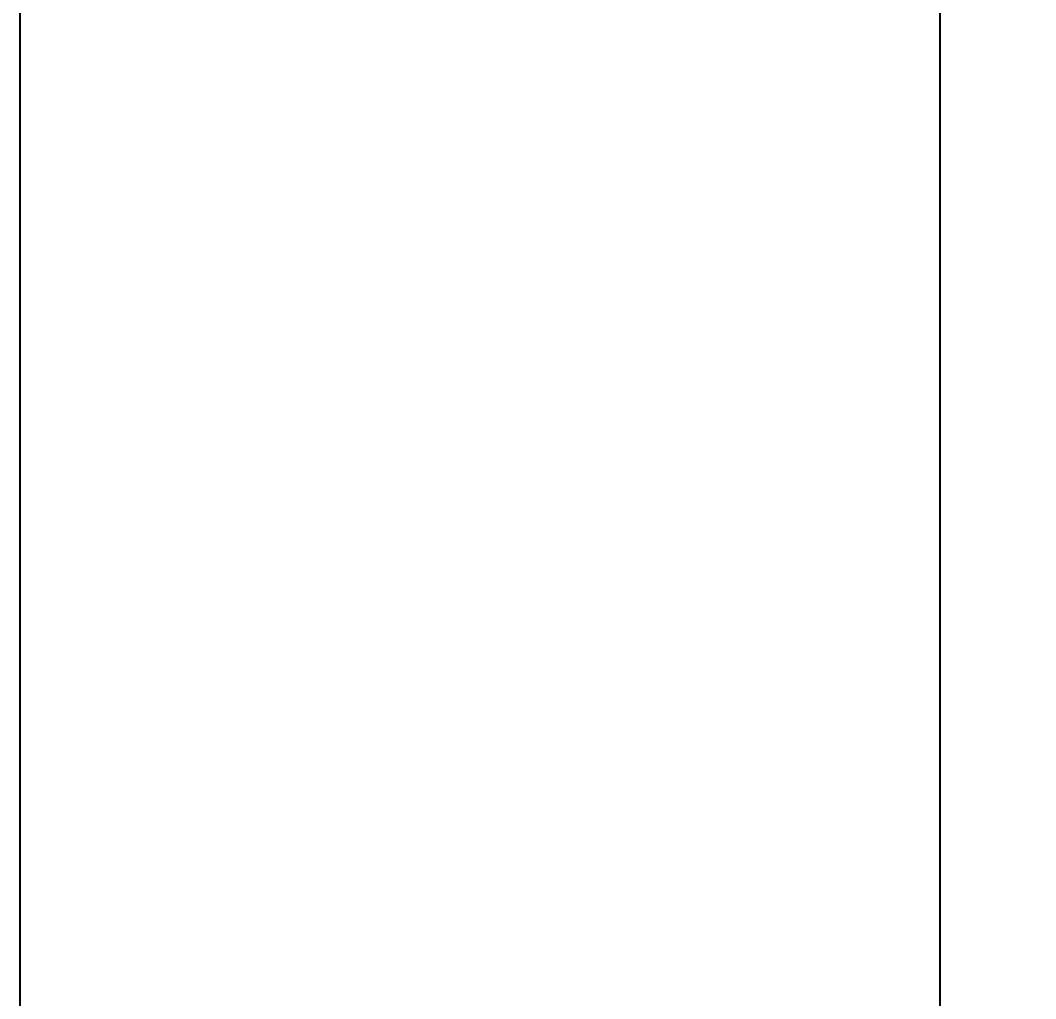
# Model space of a CAD drawing. Header units: millimetres. Extents: x 18 to 1043, y 90 to 420.
# Drawn here: x 272.69 to 286.28, y 116.44 to 129.53 of the extents above; entities that cross this region are included whole.
import ezdxf

# ---------------------------------------------------------------- set-up
doc = ezdxf.new("R2010")
doc.units = ezdxf.units.MM
doc.layers.add('DIMENSIONS', color=7, linetype='CONTINUOUS', lineweight=18)
doc.layers.add('VISIBLE', color=7, linetype='CONTINUOUS', lineweight=25)
doc.styles.add('CJK', font='Arial Unicode.ttf')
doc.styles.add('OpenSansCondensed-Light', font='OpenSansCondensed-Light.ttf')
doc.dimstyles.new('EZDXF', dxfattribs={"dimtxt": 0.25, "dimasz": 0.175, "dimexe": 0.375, "dimexo": 0.125, "dimgap": 0.1, "dimtad": 1, "dimlfac": 100, "dimzin": 12, "dimdsep": 46, "dimtxsty": 'OpenSansCondensed-Light', "dimblk": 'ARCHTICK', "dimcen": 2.5, "dimazin": 3, "dimtfac": 0.5, "dimtmove": 2, "dimatfit": 3})

# ---------------------------------------------------------------- blocks, each defined once
blk = doc.blocks.new('_ARCHTICK')
at = {"color": 0, "linetype": 'BYBLOCK', "const_width": 0.15}
blk.add_lwpolyline([(-0.5, -0.5), (0.5, 0.5)], dxfattribs=at)

msp = doc.modelspace()

# ---------------------------------------------------------------- linework, layer by layer
at = {"layer": 'VISIBLE'}
msp.add_line((272.69231, 91.53846), (272.69231, 191.53846), dxfattribs=at)

# ---------------------------------------------------------------- dimensions: what is measured, and where the dimension line sits
at = {"layer": 'DIMENSIONS'}
msp.add_linear_dim(base=(285, 91.53846), p1=(272.69231, 91.53846), p2=(272.69231, 191.53846), angle=90, dimstyle='EZDXF', override={"dimtxt": 4, "dimasz": 2.307692, "dimexe": 1.230769, "dimexo": 1.230769, "dimgap": 1.538462, "dimdec": 4, "dimlfac": 1, "dimzin": 8, "dimtxsty": 'CJK', "dimclrd": 7, "dimclre": 7, "dimclrt": 7}, dxfattribs=at).render()

doc.saveas('drawing.dxf')
